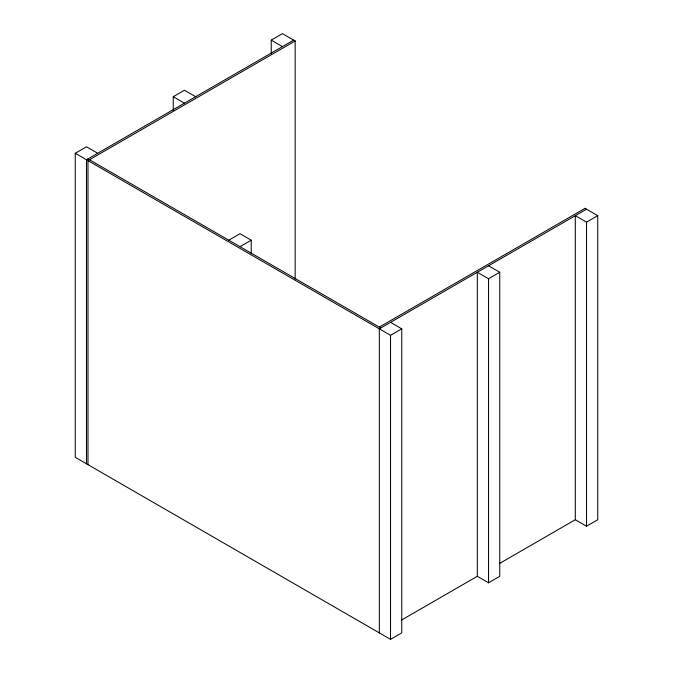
<?xml version="1.0" encoding="UTF-8"?>
<svg xmlns="http://www.w3.org/2000/svg" width="673" height="673" viewBox="0 0 673 673"><rect width="100%" height="100%" fill="white"/><g stroke="black" fill="none" stroke-linecap="round" stroke-linejoin="round"><path stroke-width="1.01" d="M390.542 322.35L401.764 328.836L401.764 632.872L390.542 639.35L75.25 457.32L75.25 153.276L86.472 146.798L97.694 153.276M173.247 110.33L173.247 96.702L184.461 90.224L195.683 96.702M271.236 53.756L271.236 40.128L282.458 33.65L295.169 40.994L295.169 278.975M293.672 40.128L86.472 159.753L86.472 463.798M295.279 40.927L87.97 160.62L87.97 464.656M228.786 240.194L240.009 233.716L251.222 240.194L251.222 253.822M240.009 246.671L251.222 240.194M379.328 327.103L585.14 208.277M586.528 209.202L379.328 328.836L379.328 632.872M75.25 153.276L390.542 335.314L401.764 328.836M477.317 576.298L477.317 272.254L488.539 278.731L499.753 272.254L499.753 576.298L488.539 582.776L477.317 576.298L401.394 620.136M575.306 519.724L575.306 215.68L586.528 222.157L597.75 215.68L597.75 519.724L586.528 526.202L575.306 519.724L499.383 563.553M585.03 208.344L597.75 215.68M271.236 40.128L282.458 46.605M488.539 265.776L499.753 272.254M173.247 96.702L184.461 103.179M87.97 158.895L380.817 327.97M586.528 222.157L586.528 526.202M488.539 278.731L488.539 582.776M390.542 335.314L390.542 639.35"/></g></svg>
